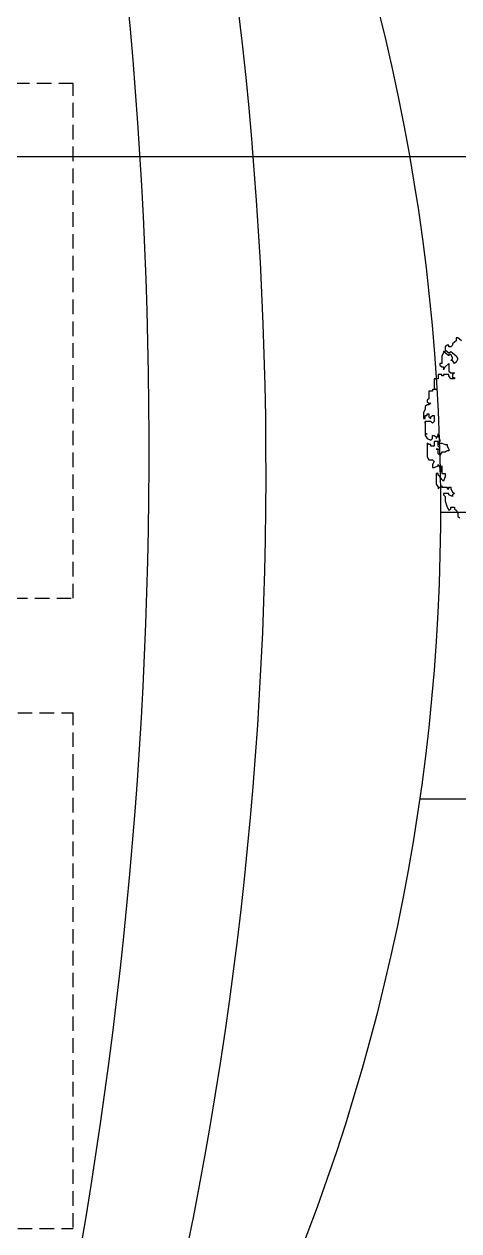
# Model space of a CAD drawing. Extents: x -30 to 1202, y 231 to 898.
# Drawn here: x 422.6 to 430.19, y 393.97 to 415.01 of the extents above; entities that cross this region are included whole.
import ezdxf

# ---------------------------------------------------------------- set-up
doc = ezdxf.new("R2010")
doc.units = 0
doc.header["$LTSCALE"] = 0.04
doc.linetypes.add('DASHED2', pattern=[9.525, 6.35, -3.175])
doc.layers.get('0').update_dxf_attribs({"linetype": 'CONTINUOUS'})
for name, color, linetype in [('0.2', 2, 'CONTINUOUS'), ('CONTORXXNP----00', 255, 'CONTINUOUS'), ('PISO', 1, 'CONTINUOUS'), ('PISOS', 1, 'CONTINUOUS'), ('PROYECCIÓN', 2, 'DASHED2')]:
    doc.layers.add(name, color=color, linetype=linetype)
doc.styles.get("Standard").update_dxf_attribs({"font": 'romans.shx'})

# ---------------------------------------------------------------- blocks, each defined once
blk = doc.blocks.new('ARB3')
at = {"color": 0}
for p, q in [((-0.3146, -0.3822), (-0.3255, -0.3953)), ((-0.3255, -0.3953), (-0.3255, -0.4014)), ((-0.259, -0.4014), (-0.248, -0.3953)), ((-0.248, -0.3953), (-0.2364, -0.4014)), ((0.3023, -0.4014), (0.3139, -0.3953)), ((0.3139, -0.3953), (0.3249, -0.3953)), ((0.3249, -0.3953), (0.3301, -0.3884)), ((-0.3255, -0.4014), (-0.3146, -0.4014)), ((-0.3146, -0.4014), (-0.3087, -0.4084)), ((-0.3087, -0.4084), (-0.3036, -0.4153)), ((-0.3036, -0.4153), (-0.2978, -0.4153)), ((-0.2978, -0.4153), (-0.2919, -0.4214)), ((-0.2919, -0.4284), (-0.2978, -0.4284)), ((-0.2978, -0.4284), (-0.2978, -0.4345)), ((-0.2978, -0.4345), (-0.2919, -0.4414)), ((-0.2919, -0.4214), (-0.2919, -0.4284)), ((-0.281, -0.4414), (-0.2758, -0.4345)), ((-0.2758, -0.4214), (-0.27, -0.4153)), ((-0.27, -0.4284), (-0.2758, -0.4214)), ((-0.2758, -0.4345), (-0.27, -0.4284)), ((-0.27, -0.4153), (-0.2642, -0.4084)), ((-0.259, -0.4284), (-0.27, -0.4414)), ((-0.2642, -0.4084), (-0.259, -0.4014)), ((-0.2532, -0.4153), (-0.2642, -0.4214)), ((-0.2642, -0.4214), (-0.2642, -0.4284)), ((-0.2642, -0.4284), (-0.259, -0.4284)), ((-0.248, -0.4153), (-0.2532, -0.4153)), ((-0.2422, -0.4214), (-0.248, -0.4153)), ((-0.2312, -0.4084), (-0.2422, -0.4153)), ((-0.2422, -0.4153), (-0.2422, -0.4214)), ((-0.2364, -0.4014), (-0.2312, -0.4084)), ((-0.2196, -0.4414), (-0.2312, -0.4284)), ((-0.2312, -0.4284), (-0.2035, -0.4284)), ((-0.2035, -0.4284), (-0.1976, -0.4214)), ((-0.1976, -0.4214), (-0.1976, -0.4084)), ((-0.1976, -0.4084), (-0.1918, -0.4153)), ((-0.1918, -0.4153), (-0.1809, -0.4153)), ((-0.1867, -0.4284), (-0.1918, -0.4284)), ((-0.1918, -0.4284), (-0.1918, -0.4484)), ((-0.1757, -0.4214), (-0.1867, -0.4284)), ((-0.1809, -0.4153), (-0.1809, -0.4084)), ((-0.1809, -0.4084), (-0.1757, -0.4084)), ((-0.1757, -0.4084), (-0.1757, -0.4214)), ((0.0633, -0.4414), (0.0633, -0.4345)), ((0.0633, -0.4345), (0.0691, -0.4345)), ((0.0691, -0.4345), (0.0801, -0.4284)), ((0.0801, -0.4284), (0.0859, -0.4284)), ((0.0859, -0.4284), (0.0859, -0.4345)), ((0.0859, -0.4345), (0.0911, -0.4414)), ((0.219, -0.4284), (0.219, -0.4214)), ((0.219, -0.4214), (0.2248, -0.4214)), ((0.2248, -0.4284), (0.219, -0.4284)), ((0.219, -0.4545), (0.219, -0.4345)), ((0.219, -0.4345), (0.2248, -0.4345)), ((0.2248, -0.4214), (0.2358, -0.4153)), ((0.2248, -0.4345), (0.2248, -0.4284)), ((0.2358, -0.4153), (0.2416, -0.4084)), ((0.2416, -0.4084), (0.2467, -0.4153)), ((0.2467, -0.4284), (0.2416, -0.4284)), ((0.2416, -0.4284), (0.2416, -0.4484)), ((0.2467, -0.4153), (0.2525, -0.4153)), ((0.2525, -0.4153), (0.2467, -0.4284)), ((0.2693, -0.4414), (0.2913, -0.4345)), ((0.2913, -0.4214), (0.2913, -0.4084)), ((0.2913, -0.4084), (0.2971, -0.4084)), ((0.2971, -0.4214), (0.2913, -0.4214)), ((0.2913, -0.4345), (0.3023, -0.4284)), ((0.2971, -0.4084), (0.3023, -0.4014)), ((0.3023, -0.4284), (0.2971, -0.4214)), ((-0.2919, -0.4414), (-0.281, -0.4414)), ((-0.27, -0.4414), (-0.2758, -0.4414)), ((-0.2758, -0.4414), (-0.2758, -0.4484)), ((-0.2758, -0.4484), (-0.27, -0.4484)), ((-0.27, -0.4484), (-0.259, -0.4545)), ((-0.259, -0.4545), (-0.2312, -0.4545)), ((-0.2312, -0.4545), (-0.2312, -0.4614)), ((-0.2312, -0.4614), (-0.2254, -0.4614)), ((-0.2254, -0.4614), (-0.2196, -0.4545)), ((-0.2086, -0.4484), (-0.2196, -0.4414)), ((-0.2196, -0.4545), (-0.2196, -0.4484)), ((-0.2196, -0.4484), (-0.2086, -0.4484)), ((-0.1918, -0.4484), (-0.1867, -0.4484)), ((-0.1867, -0.4545), (-0.1918, -0.4545)), ((-0.1918, -0.4545), (-0.1918, -0.4676)), ((-0.1918, -0.4676), (-0.1757, -0.4676)), ((-0.1867, -0.4484), (-0.1867, -0.4545)), ((-0.1757, -0.4676), (-0.1757, -0.4814)), ((-0.1757, -0.4814), (-0.1421, -0.4814)), ((-0.1421, -0.4814), (-0.1363, -0.4745)), ((-0.1363, -0.4745), (-0.1363, -0.4876)), ((-0.042, -0.4876), (-0.042, -0.4814)), ((-0.042, -0.4814), (-0.02, -0.4814)), ((-0.02, -0.4814), (-0.0142, -0.4876)), ((0.0304, -0.4676), (0.0245, -0.4676)), ((0.0245, -0.4676), (0.0304, -0.4676)), ((0.0304, -0.4676), (0.0472, -0.4614)), ((0.0413, -0.4745), (0.0304, -0.4676)), ((0.0304, -0.4814), (0.0355, -0.4745)), ((0.0304, -0.4876), (0.0304, -0.4814)), ((0.0355, -0.4745), (0.0413, -0.4745)), ((0.0472, -0.4614), (0.0523, -0.4614)), ((0.0523, -0.4614), (0.0581, -0.4676)), ((0.0691, -0.4676), (0.0523, -0.4676)), ((0.0523, -0.4676), (0.0523, -0.4814)), ((0.0523, -0.4814), (0.0691, -0.4814)), ((0.0581, -0.4545), (0.0633, -0.4414)), ((0.0581, -0.4614), (0.0581, -0.4545)), ((0.0633, -0.4676), (0.0581, -0.4614)), ((0.0581, -0.4676), (0.0633, -0.4676)), ((0.0749, -0.4614), (0.0691, -0.4676)), ((0.0691, -0.4814), (0.0691, -0.4945)), ((0.0801, -0.4614), (0.0749, -0.4614)), ((0.0801, -0.4745), (0.0801, -0.4614)), ((0.0969, -0.4676), (0.0801, -0.4676)), ((0.0801, -0.4676), (0.0801, -0.4745)), ((0.0911, -0.4414), (0.0911, -0.4545)), ((0.0911, -0.4545), (0.1027, -0.4614)), ((0.1027, -0.4614), (0.0969, -0.4676)), ((0.1188, -0.4876), (0.1247, -0.4814)), ((0.1247, -0.4814), (0.1356, -0.4876)), ((0.1356, -0.4676), (0.1466, -0.4614)), ((0.1415, -0.4676), (0.1356, -0.4676)), ((0.1582, -0.4545), (0.1415, -0.4545)), ((0.1415, -0.4545), (0.1692, -0.4545)), ((0.1466, -0.4814), (0.1415, -0.4676)), ((0.1466, -0.4614), (0.1634, -0.4614)), ((0.1466, -0.4876), (0.1466, -0.4814)), ((0.1634, -0.4614), (0.1582, -0.4545)), ((0.1692, -0.4545), (0.1692, -0.4414)), ((0.1692, -0.4414), (0.1802, -0.4414)), ((0.175, -0.4676), (0.1692, -0.4676)), ((0.1692, -0.4676), (0.1692, -0.4745)), ((0.1692, -0.4745), (0.208, -0.4745)), ((0.1802, -0.4614), (0.175, -0.4676)), ((0.1802, -0.4414), (0.197, -0.4484)), ((0.1912, -0.4545), (0.1802, -0.4614)), ((0.197, -0.4484), (0.1912, -0.4545)), ((0.208, -0.4745), (0.219, -0.4676)), ((0.219, -0.4614), (0.2138, -0.4545)), ((0.2138, -0.4545), (0.219, -0.4545)), ((0.2248, -0.4676), (0.219, -0.4614)), ((0.219, -0.4676), (0.2248, -0.4676)), ((0.2416, -0.4484), (0.2467, -0.4484)), ((0.2467, -0.4484), (0.2525, -0.4414)), ((0.2525, -0.4414), (0.2693, -0.4414)), ((-0.1363, -0.4876), (-0.1311, -0.4876)), ((-0.1311, -0.4876), (-0.1311, -0.5014)), ((-0.1311, -0.5014), (-0.1033, -0.5014)), ((-0.1033, -0.5014), (-0.0975, -0.5076)), ((-0.0975, -0.5076), (-0.0924, -0.5076)), ((-0.0924, -0.5076), (-0.0866, -0.5014)), ((-0.0866, -0.5014), (-0.0866, -0.4945)), ((-0.0866, -0.4945), (-0.0807, -0.5014)), ((-0.0807, -0.5014), (-0.0807, -0.5076)), ((-0.0807, -0.5076), (-0.0756, -0.5145)), ((-0.0756, -0.5145), (-0.0646, -0.5145)), ((-0.0646, -0.5145), (-0.053, -0.5206)), ((-0.053, -0.5206), (-0.031, -0.5206)), ((-0.0478, -0.5076), (-0.0478, -0.5014)), ((-0.0478, -0.5014), (-0.0368, -0.5014)), ((-0.042, -0.5076), (-0.0478, -0.5076)), ((-0.0368, -0.4945), (-0.042, -0.4876)), ((-0.042, -0.5145), (-0.042, -0.5076)), ((-0.031, -0.5145), (-0.042, -0.5145)), ((-0.0368, -0.5014), (-0.031, -0.4945)), ((-0.031, -0.4945), (-0.0368, -0.4945)), ((-0.031, -0.5206), (-0.031, -0.5145)), ((-0.0142, -0.4876), (-0.02, -0.4945)), ((-0.02, -0.4945), (-0.02, -0.5145)), ((-0.02, -0.5145), (-0.0142, -0.5145)), ((-0.0142, -0.5145), (-0.02, -0.5145)), ((-0.02, -0.5145), (0.0245, -0.5145)), ((0.0245, -0.5145), (0.0245, -0.5076)), ((0.0245, -0.5076), (0.0245, -0.5145)), ((0.0245, -0.5145), (0.0304, -0.5145)), ((0.0413, -0.4876), (0.0304, -0.4876)), ((0.0304, -0.5145), (0.0413, -0.5076)), ((0.0472, -0.4945), (0.0413, -0.4876)), ((0.0413, -0.5076), (0.0472, -0.4945)), ((0.0633, -0.5014), (0.0581, -0.5076)), ((0.0581, -0.5076), (0.1079, -0.5076)), ((0.0691, -0.4945), (0.0633, -0.4945)), ((0.0633, -0.4945), (0.0633, -0.5014)), ((0.1079, -0.5076), (0.1188, -0.5014)), ((0.1188, -0.5014), (0.1188, -0.4876)), ((0.1356, -0.4876), (0.1466, -0.4876))]:
    blk.add_line(p, q, dxfattribs=at)
at = {"layer": 'CONTORXXNP----00'}
for p, q in [((-0.3146, -0.3822), (-0.3255, -0.3953)), ((-0.3255, -0.3953), (-0.3255, -0.4014)), ((-0.259, -0.4014), (-0.248, -0.3953)), ((-0.248, -0.3953), (-0.2364, -0.4014)), ((0.3023, -0.4014), (0.3139, -0.3953)), ((0.3139, -0.3953), (0.3249, -0.3953)), ((0.3249, -0.3953), (0.3301, -0.3884)), ((-0.3255, -0.4014), (-0.3146, -0.4014)), ((-0.3146, -0.4014), (-0.3087, -0.4084)), ((-0.3087, -0.4084), (-0.3036, -0.4153)), ((-0.3036, -0.4153), (-0.2978, -0.4153)), ((-0.2978, -0.4153), (-0.2919, -0.4214)), ((-0.2978, -0.4284), (-0.2978, -0.4345)), ((-0.2919, -0.4284), (-0.2978, -0.4284)), ((-0.2978, -0.4345), (-0.2919, -0.4414)), ((-0.2919, -0.4214), (-0.2919, -0.4284)), ((-0.281, -0.4414), (-0.2758, -0.4345)), ((-0.2758, -0.4214), (-0.27, -0.4153)), ((-0.27, -0.4284), (-0.2758, -0.4214)), ((-0.2758, -0.4345), (-0.27, -0.4284)), ((-0.27, -0.4153), (-0.2642, -0.4084)), ((-0.259, -0.4284), (-0.27, -0.4414)), ((-0.2642, -0.4084), (-0.259, -0.4014)), ((-0.2532, -0.4153), (-0.2642, -0.4214)), ((-0.2642, -0.4214), (-0.2642, -0.4284)), ((-0.2642, -0.4284), (-0.259, -0.4284)), ((-0.248, -0.4153), (-0.2532, -0.4153)), ((-0.2422, -0.4214), (-0.248, -0.4153)), ((-0.2312, -0.4084), (-0.2422, -0.4153)), ((-0.2422, -0.4153), (-0.2422, -0.4214)), ((-0.2364, -0.4014), (-0.2312, -0.4084)), ((-0.2312, -0.4284), (-0.2035, -0.4284)), ((-0.2196, -0.4414), (-0.2312, -0.4284)), ((-0.2035, -0.4284), (-0.1976, -0.4214)), ((-0.1976, -0.4084), (-0.1918, -0.4153)), ((-0.1976, -0.4214), (-0.1976, -0.4084)), ((-0.1918, -0.4153), (-0.1809, -0.4153)), ((-0.1918, -0.4284), (-0.1918, -0.4484)), ((-0.1867, -0.4284), (-0.1918, -0.4284)), ((-0.1757, -0.4214), (-0.1867, -0.4284)), ((-0.1809, -0.4084), (-0.1757, -0.4084)), ((-0.1809, -0.4153), (-0.1809, -0.4084)), ((-0.1757, -0.4084), (-0.1757, -0.4214)), ((0.219, -0.4214), (0.2248, -0.4214)), ((0.219, -0.4284), (0.219, -0.4214)), ((0.2248, -0.4284), (0.219, -0.4284)), ((0.219, -0.4345), (0.2248, -0.4345)), ((0.219, -0.4545), (0.219, -0.4345)), ((0.2248, -0.4214), (0.2358, -0.4153)), ((0.2248, -0.4345), (0.2248, -0.4284)), ((0.2358, -0.4153), (0.2416, -0.4084)), ((0.2416, -0.4084), (0.2467, -0.4153)), ((0.2416, -0.4284), (0.2416, -0.4484)), ((0.2467, -0.4284), (0.2416, -0.4284)), ((0.2525, -0.4153), (0.2467, -0.4284)), ((0.2467, -0.4153), (0.2525, -0.4153)), ((0.2693, -0.4414), (0.2913, -0.4345)), ((0.2913, -0.4084), (0.2971, -0.4084)), ((0.2913, -0.4214), (0.2913, -0.4084)), ((0.2971, -0.4214), (0.2913, -0.4214)), ((0.2913, -0.4345), (0.3023, -0.4284)), ((0.2971, -0.4084), (0.3023, -0.4014)), ((0.3023, -0.4284), (0.2971, -0.4214)), ((-0.2919, -0.4414), (-0.281, -0.4414)), ((-0.2758, -0.4414), (-0.2758, -0.4484)), ((-0.27, -0.4414), (-0.2758, -0.4414)), ((-0.2758, -0.4484), (-0.27, -0.4484)), ((-0.27, -0.4484), (-0.259, -0.4545)), ((-0.259, -0.4545), (-0.2312, -0.4545)), ((-0.2312, -0.4545), (-0.2312, -0.4614)), ((-0.2312, -0.4614), (-0.2254, -0.4614)), ((-0.2254, -0.4614), (-0.2196, -0.4545)), ((-0.2086, -0.4484), (-0.2196, -0.4414)), ((-0.2196, -0.4484), (-0.2086, -0.4484)), ((-0.2196, -0.4545), (-0.2196, -0.4484)), ((-0.1918, -0.4484), (-0.1867, -0.4484)), ((-0.1918, -0.4545), (-0.1918, -0.4676)), ((-0.1867, -0.4545), (-0.1918, -0.4545)), ((-0.1918, -0.4676), (-0.1757, -0.4676)), ((-0.1867, -0.4484), (-0.1867, -0.4545)), ((-0.1757, -0.4676), (-0.1757, -0.4814)), ((-0.1757, -0.4814), (-0.1421, -0.4814)), ((-0.1421, -0.4814), (-0.1363, -0.4745)), ((-0.1363, -0.4745), (-0.1363, -0.4876)), ((-0.042, -0.4814), (-0.02, -0.4814)), ((-0.042, -0.4876), (-0.042, -0.4814)), ((-0.02, -0.4814), (-0.0142, -0.4876)), ((0.0304, -0.4676), (0.0472, -0.4614)), ((0.0413, -0.4745), (0.0304, -0.4676)), ((0.0304, -0.4814), (0.0355, -0.4745)), ((0.0304, -0.4876), (0.0304, -0.4814)), ((0.0355, -0.4745), (0.0413, -0.4745)), ((0.0472, -0.4614), (0.0523, -0.4614)), ((0.0523, -0.4614), (0.0581, -0.4676)), ((0.0523, -0.4676), (0.0581, -0.4676)), ((0.0523, -0.4676), (0.0523, -0.4814)), ((0.0523, -0.4814), (0.0691, -0.4814)), ((0.0691, -0.4814), (0.0691, -0.4945)), ((0.1188, -0.4876), (0.1247, -0.4814)), ((0.1247, -0.4814), (0.1356, -0.4876)), ((0.1356, -0.4676), (0.1466, -0.4614)), ((0.1415, -0.4676), (0.1356, -0.4676)), ((0.1466, -0.4814), (0.1415, -0.4676)), ((0.1466, -0.4614), (0.1634, -0.4614)), ((0.1466, -0.4876), (0.1466, -0.4814)), ((0.1582, -0.4545), (0.1692, -0.4545)), ((0.1634, -0.4614), (0.1582, -0.4545)), ((0.1692, -0.4414), (0.1802, -0.4414)), ((0.1692, -0.4545), (0.1692, -0.4414)), ((0.1692, -0.4676), (0.1692, -0.4745)), ((0.175, -0.4676), (0.1692, -0.4676)), ((0.1692, -0.4745), (0.208, -0.4745)), ((0.1802, -0.4614), (0.175, -0.4676)), ((0.1802, -0.4414), (0.197, -0.4484)), ((0.1912, -0.4545), (0.1802, -0.4614)), ((0.197, -0.4484), (0.1912, -0.4545)), ((0.208, -0.4745), (0.219, -0.4676)), ((0.2138, -0.4545), (0.219, -0.4545)), ((0.219, -0.4614), (0.2138, -0.4545)), ((0.2248, -0.4676), (0.219, -0.4614)), ((0.219, -0.4676), (0.2248, -0.4676)), ((0.2416, -0.4484), (0.2467, -0.4484)), ((0.2467, -0.4484), (0.2525, -0.4414)), ((0.2525, -0.4414), (0.2693, -0.4414)), ((-0.1363, -0.4876), (-0.1311, -0.4876)), ((-0.1311, -0.4876), (-0.1311, -0.5014)), ((-0.1311, -0.5014), (-0.1033, -0.5014)), ((-0.1033, -0.5014), (-0.0975, -0.5076)), ((-0.0975, -0.5076), (-0.0924, -0.5076)), ((-0.0924, -0.5076), (-0.0866, -0.5014)), ((-0.0866, -0.4945), (-0.0807, -0.5014)), ((-0.0866, -0.5014), (-0.0866, -0.4945)), ((-0.0807, -0.5014), (-0.0807, -0.5076)), ((-0.0807, -0.5076), (-0.0756, -0.5145)), ((-0.0756, -0.5145), (-0.0646, -0.5145)), ((-0.0646, -0.5145), (-0.053, -0.5206)), ((-0.053, -0.5206), (-0.031, -0.5206)), ((-0.0478, -0.5014), (-0.0368, -0.5014)), ((-0.0478, -0.5076), (-0.0478, -0.5014)), ((-0.042, -0.5076), (-0.0478, -0.5076)), ((-0.0368, -0.4945), (-0.042, -0.4876)), ((-0.042, -0.5145), (-0.042, -0.5076)), ((-0.031, -0.5145), (-0.042, -0.5145)), ((-0.031, -0.4945), (-0.0368, -0.4945)), ((-0.0368, -0.5014), (-0.031, -0.4945)), ((-0.031, -0.5206), (-0.031, -0.5145)), ((-0.0142, -0.4876), (-0.02, -0.4945)), ((-0.02, -0.4945), (-0.02, -0.5145)), ((-0.02, -0.5145), (0.0245, -0.5145)), ((-0.0142, -0.5145), (-0.02, -0.5145)), ((-0.02, -0.5145), (-0.0142, -0.5145)), ((0.0245, -0.5145), (0.0304, -0.5145)), ((0.0413, -0.4876), (0.0304, -0.4876)), ((0.0304, -0.5145), (0.0413, -0.5076)), ((0.0472, -0.4945), (0.0413, -0.4876)), ((0.0413, -0.5076), (0.0472, -0.4945)), ((0.0633, -0.5014), (0.0581, -0.5076)), ((0.0581, -0.5076), (0.1079, -0.5076)), ((0.0633, -0.4945), (0.0633, -0.5014)), ((0.0691, -0.4945), (0.0633, -0.4945)), ((0.1079, -0.5076), (0.1188, -0.5014)), ((0.1188, -0.5014), (0.1188, -0.4876)), ((0.1356, -0.4876), (0.1466, -0.4876))]:
    blk.add_line(p, q, dxfattribs=at)
at = {"flags": 11}
blk.add_attdef('CENTROIDE', (-0.1114, -0.0329), '', height=0.0504, dxfattribs=at)

msp = doc.modelspace()

# ---------------------------------------------------------------- linework, layer by layer
at = {"layer": '0.2'}
for centre, radius, start, end in [((342.741, 407.616), 82.044, 348.30241, 12.76482), ((359.402, 407.223), 67.424, 346.58789, 15.94289), ((394.443, 406.557), 35.433, 334.9491, 27.3285)]:
    msp.add_arc(centre, radius, start, end, dxfattribs=at)
at = {"layer": 'PISO'}
for p, q in [((429.876, 406.503), (431.415, 406.503)), ((429.513, 401.503), (430.966, 401.503))]:
    msp.add_line(p, q, dxfattribs=at)
at = {"layer": 'PISOS', "color": 5}
msp.add_line((420.904, 412.707), (437.381, 412.707), dxfattribs=at)
at = {"layer": 'PROYECCIÓN'}
for p, q in [((423.459, 413.977), (388.88, 413.977)), ((423.459, 405.003), (423.459, 413.977)), ((388.88, 405.003), (423.459, 405.003)), ((388.88, 405.003), (423.459, 405.003)), ((388.962, 403.003), (423.459, 403.003)), ((423.459, 394.028), (423.459, 403.003)), ((388.962, 394.015), (423.459, 394.015))]:
    msp.add_line(p, q, dxfattribs=at)

# ---------------------------------------------------------------- block references
at = {"layer": 'PISO', "xscale": 4.78921056554956, "yscale": 4.78921056554956, "zscale": 4.78921056554956, "rotation": 270}
msp.add_blockref('ARB3', (432.069, 407.987), dxfattribs=at)

doc.saveas('drawing.dxf')
